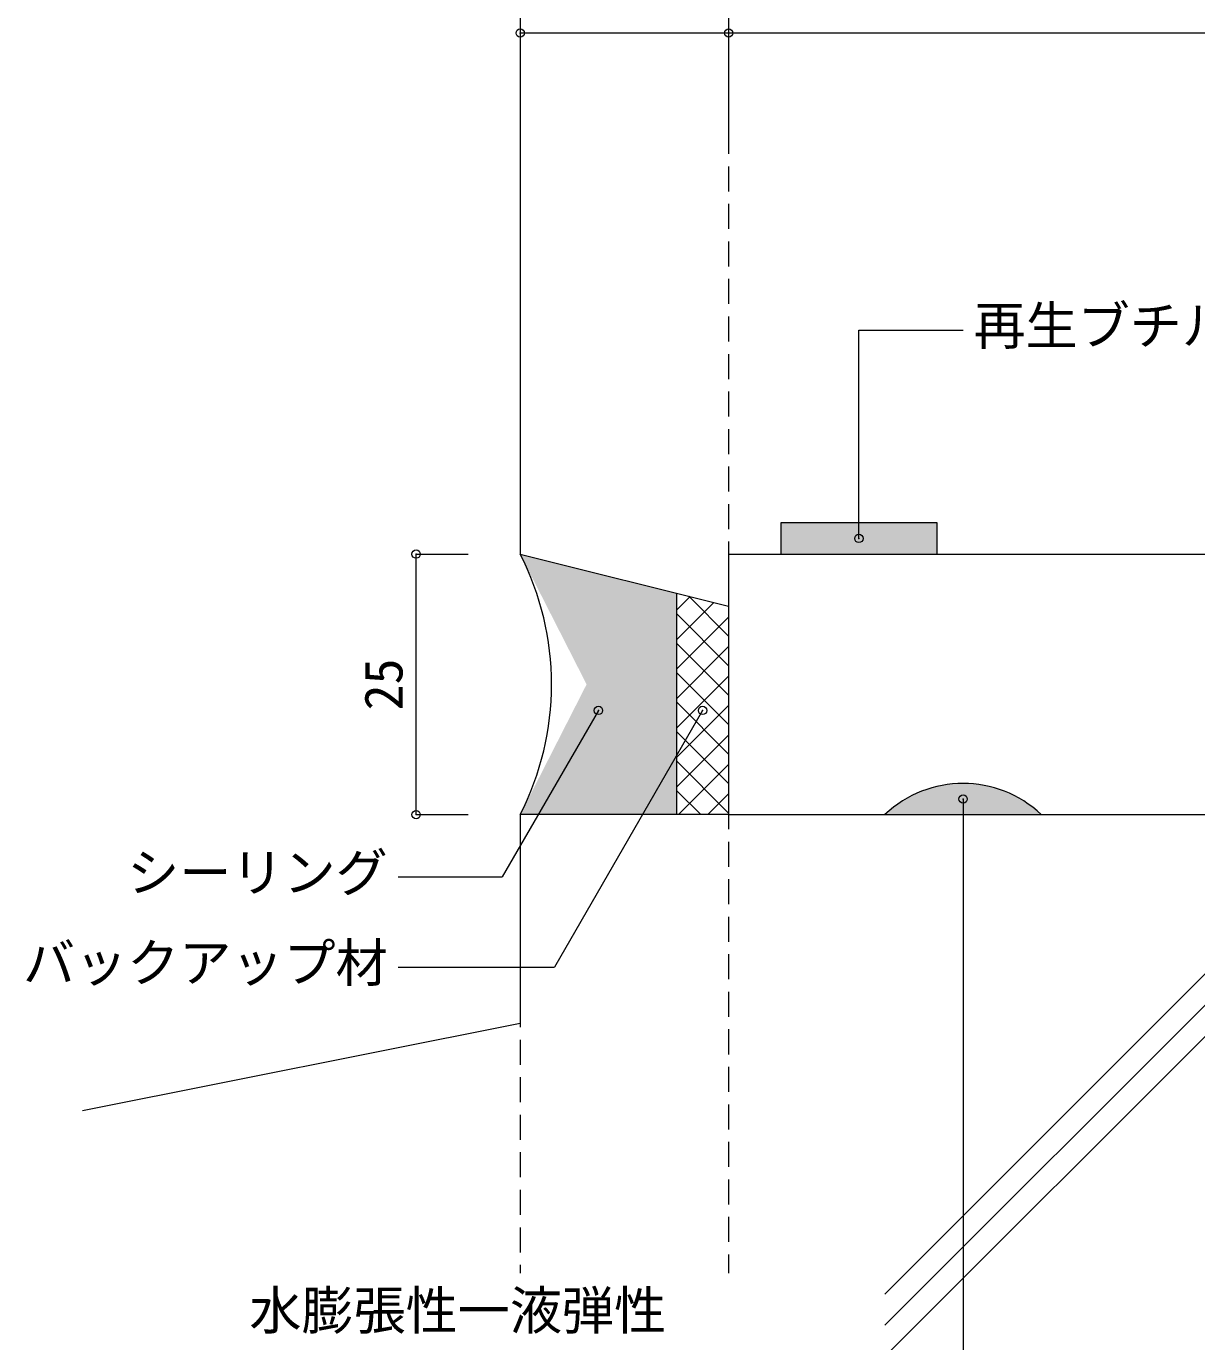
# Model space of a CAD drawing. Units: millimetres at full size, sheet at 1:2; details may follow other scales. Extents: x -874 to 280, y -194 to 194.
# Drawn here: x -157.4 to -45.1, y -126.4 to -0.2 of the extents above; entities that cross this region are included whole.
import ezdxf
from ezdxf.enums import TextEntityAlignment as Align

# ---------------------------------------------------------------- set-up
doc = ezdxf.new("R2010")
doc.units = ezdxf.units.MM
doc.header["$LTSCALE"] = 2
doc.header["$PDMODE"] = 32
doc.header["$PDSIZE"] = 0.8
doc.linetypes.add('DASHED1', pattern=[1.8, 1.2, -0.6])
doc.layers.add('1-0_', color=5, linetype='Continuous', lineweight=9)
doc.styles.add('ＭＳ ゴシック', font='')
doc.styles.get('ＭＳ ゴシック').set_extended_font_data('MS Gothic')

msp = doc.modelspace()

# ---------------------------------------------------------------- hatches: boundary and pattern name
at = {"layer": '1-0_'}
msp.add_hatch(color=8, dxfattribs=at).paths.add_polyline_path([(-75, -75.8, -0.4), (-60, -75.8)])

# ---------------------------------------------------------------- linework, layer by layer
at = {"layer": '1-0_', "color": 7}
for p, q in [((-110, 159.2), (-110, -50.8)), ((110, -0.8), (-90, -0.8)), ((-90, -0.8), (-90, -10.8)), ((-77.5, -49.3), (-77.5, -29.3)), ((-77.5, -29.3), (-67.5, -29.3)), ((-120, -75.8), (-120, -50.8)), ((-120, -50.8), (-115, -50.8)), ((-110, -50.8), (-90, -55.8)), ((-95, -54.55), (-95, -75.8)), ((-95, -56.189), (-93.689, -54.878)), ((-95, -59.017), (-91.426, -55.443)), ((-93.836, -54.841), (-90, -58.677)), ((-95, -56.505), (-90, -61.505)), ((-90, -55.8), (-90, -75.8)), ((-95, -61.845), (-90, -56.845)), ((-95, -59.334), (-90, -64.334)), ((-95, -64.674), (-90, -59.674)), ((-95, -62.162), (-90, -67.162)), ((-95, -67.502), (-90, -62.502)), ((-95, -64.991), (-90, -69.991)), ((-95, -70.331), (-90, -65.331)), ((-102.5, -65.8), (-111.726, -81.781)), ((-92.5, -65.8), (-106.726, -90.441)), ((-95, -67.819), (-90, -72.819)), ((-95, -73.159), (-90, -68.159)), ((-95, -70.647), (-90, -75.647)), ((-94.812, -75.8), (-90, -70.988)), ((-95, -73.476), (-92.676, -75.8)), ((-91.984, -75.8), (-90, -73.816)), ((-67.5, -74.3), (-67.5, -129.8)), ((-120, -75.8), (-115, -75.8)), ((-90, -75.8), (-110, -75.8)), ((-110, -75.8), (-110, -95.8)), ((-90, -75.8), (147, -75.8)), ((-121.726, -81.781), (-111.726, -81.781)), ((-121.726, -90.441), (-106.726, -90.441)), ((-152, -104.2), (-110, -95.8))]:
    msp.add_line(p, q, dxfattribs=at)
at = {"layer": '1-0_', "color": 7, "linetype": 'DASHED1'}
for p, q in [((-90, 159.2), (-90, -119.8)), ((-110, -75.8), (-110, -119.8))]:
    msp.add_line(p, q, dxfattribs=at)
at = {"layer": '1-0_', "color": 4}
for q in [(-90, -75.8), (110, -50.8)]:
    msp.add_line((-90, -50.8), q, dxfattribs=at)
at = {"layer": '1-0_'}
for p, q in [((-75, -127.8), (-23, -75.8)), ((-75, -124.8), (-26, -75.8)), ((-75, -121.8), (-29, -75.8))]:
    msp.add_line(p, q, dxfattribs=at)
at = {"layer": '1-0_', "color": 7}
msp.add_lwpolyline([(-90, -0.8), (-110, -0.8), (-110, -10.8)], dxfattribs=at)
at = {"layer": '1-0_', "color": 2}
msp.add_lwpolyline([(-85, -50.8), (-70, -50.8), (-70, -47.8), (-85, -47.8)], close=True, dxfattribs=at)
at = {"layer": '1-0_', "color": 7}
msp.add_arc((-134.542, -63.3), 27.542, 333.00853, 26.99147, dxfattribs=at)
at = {"layer": '1-0_', "color": 2}
msp.add_arc((-67.5, -83.675), 10.875, 46.39718, 133.60282, dxfattribs=at)
at = {"layer": '1-0_', "color": 7}
for p in [(-110, -0.8), (-90, -0.8), (-120, -50.8), (-120, -75.8)]:
    msp.add_point(p, dxfattribs=at)
at = {"layer": '1-0_', "color": 2}
for p in [(-77.5, -49.3), (-102.5, -65.8), (-92.5, -65.8), (-67.5, -74.3)]:
    msp.add_point(p, dxfattribs=at)
at = {"layer": '1-0_', "color": 8}
msp.add_solid([(-85, -47.8), (-85, -50.8), (-70, -47.8), (-70, -50.8)], dxfattribs=at)
at = {"layer": '1-0_', "color": 9}
for points in [[(-95, -54.55), (-103.633, -63.3), (-110, -50.8)], [(-95, -54.55), (-110, -75.8), (-103.633, -63.3)], [(-95, -54.55), (-95, -75.8), (-110, -75.8)]]:
    msp.add_solid(points, dxfattribs=at)

# ---------------------------------------------------------------- texts
at = {"layer": '1-0_', "color": 7, "style": 'ＭＳ ゴシック'}
for s, p in [('再生ブチル(3×15)', (-66.5, -31.8)), ('シーリング', (-147.726, -84.281)), ('バックアップ材', (-157.726, -92.941)), ('水膨張性一液弾性', (-136, -126.3))]:
    msp.add_text(s, height=3.666, dxfattribs=at).set_placement(p, align=Align.BOTTOM_LEFT)
msp.add_text('25', height=3.666, rotation=90, dxfattribs=at).set_placement((-120.2, -65.8), align=Align.BOTTOM_LEFT)

doc.saveas('drawing.dxf')
